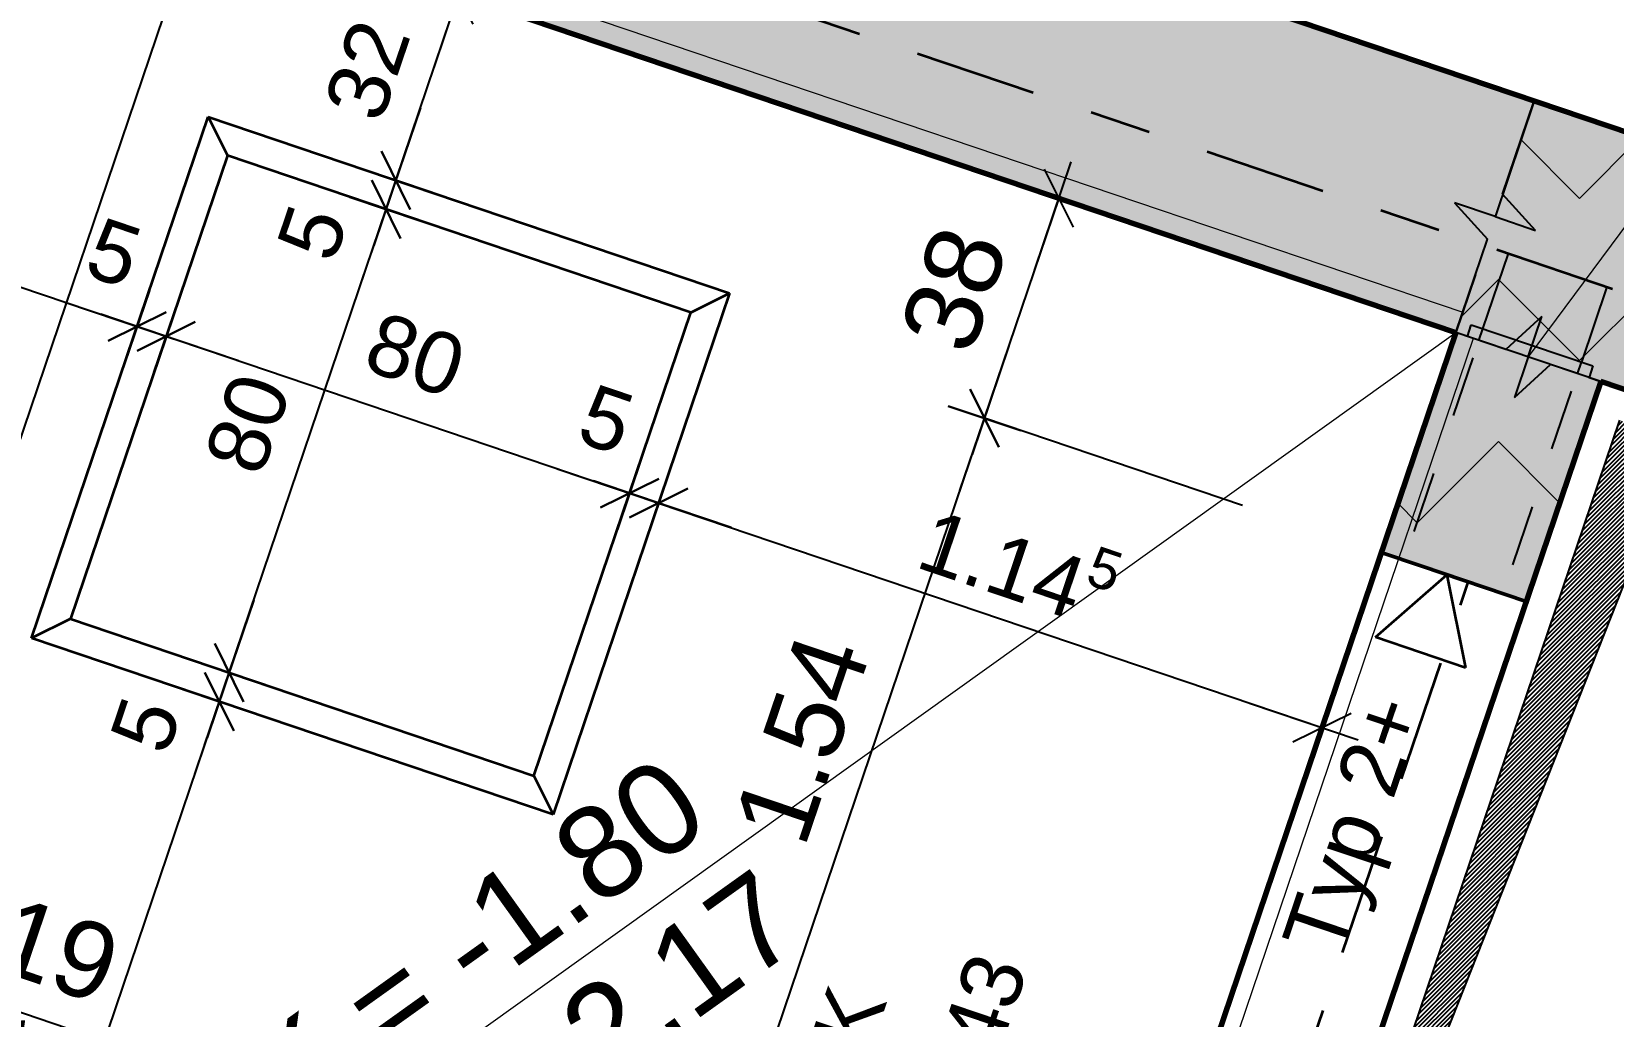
# Model space of a CAD drawing. Header units: metres. Extents: x 229537.2 to 229577.8, y 178146.1 to 178182.9.
# Drawn here: x 229554.825 to 229557.411, y 178172.601 to 178174.211 of the extents above; entities that cross this region are included whole.
import ezdxf

# ---------------------------------------------------------------- set-up
doc = ezdxf.new("R2010")
doc.units = ezdxf.units.M
doc.header["$PDMODE"] = 65
for name, pattern in [('AUSGEZOGEN', [0]), ('GETRENNT2_S6', [0.3, 0.2, -0.1]), ('PHANTOM2_S8', [0.3, 0.2, -0.05, 0, -0.05]), ('STRICHLINIE_S4', [0.1, 0.05, -0.05])]:
    doc.linetypes.add(name, pattern=pattern)
for name, color, linetype, lineweight in [('TB_639', 7, 'AUSGEZOGEN', 25), ('TB_640', 7, 'AUSGEZOGEN', 25), ('TB_641', 7, 'AUSGEZOGEN', 25), ('TB_642', 7, 'AUSGEZOGEN', 25), ('TB_643', 7, 'AUSGEZOGEN', 25), ('TB_646', 7, 'AUSGEZOGEN', 25), ('TB_649', 7, 'AUSGEZOGEN', 25)]:
    doc.layers.add(name, color=color, linetype=linetype, lineweight=lineweight)
doc.styles.add('ARIAL', font='arial.ttf')
doc.dimstyles.new('DIMSTYLE_13', dxfattribs={"dimtxt": 0.1, "dimasz": 0.125, "dimexe": 0, "dimexo": 0, "dimgap": 0.05, "dimtad": 2, "dimdec": 3, "dimrnd": 0.005, "dimzin": 4, "dimdsep": 46, "dimtxsty": 'ARIAL', "dimblk1": 'ALL_ML_STRICH', "dimblk2": 'ALL_ML_STRICH', "dimsah": 1, "dimcen": 0, "dimclrd": 7, "dimclre": 7, "dimclrt": 7, "dimadec": 0, "dimazin": 0, "dimtfac": 1, "dimtdec": 0, "dimtix": 1, "dimtmove": 2, "dimatfit": 3, "dimfxl": 0, "dimtzin": 0, "dimlwd": 0, "dimlwe": 25, "dimarcsym": 0})
doc.dimstyles.new('DIMSTYLE_15', dxfattribs={"dimtxt": 0.1, "dimasz": 0.125, "dimexe": 0, "dimexo": 0, "dimgap": 0.05, "dimtad": 2, "dimdec": 1, "dimlfac": 100, "dimrnd": 0.5, "dimzin": 4, "dimdsep": 46, "dimtxsty": 'ARIAL', "dimblk1": 'ALL_ML_STRICH', "dimblk2": 'ALL_ML_STRICH', "dimsah": 1, "dimcen": 0, "dimclrd": 7, "dimclre": 7, "dimclrt": 7, "dimadec": 0, "dimazin": 0, "dimtfac": 1, "dimtdec": 0, "dimtix": 1, "dimtmove": 2, "dimatfit": 3, "dimfxl": 0, "dimtvp": 1.2, "dimtzin": 0, "dimlwd": 0, "dimlwe": 25, "dimarcsym": 0})
doc.dimstyles.new('DIMSTYLE_16', dxfattribs={"dimtxt": 0.1, "dimasz": 0.125, "dimexe": 0, "dimexo": 0, "dimgap": 0.05, "dimtad": 2, "dimrnd": 0.005, "dimzin": 4, "dimdsep": 46, "dimtxsty": 'ARIAL', "dimblk1": 'ALL_ML_STRICH', "dimblk2": 'ALL_ML_STRICH', "dimsah": 1, "dimcen": 0, "dimclrd": 7, "dimclre": 7, "dimclrt": 7, "dimadec": 0, "dimazin": 0, "dimtfac": 1, "dimtdec": 0, "dimtix": 1, "dimtmove": 2, "dimatfit": 3, "dimfxl": 0, "dimtzin": 0, "dimlwd": 0, "dimlwe": 25, "dimarcsym": 0})
doc.dimstyles.new('DIMSTYLE_17', dxfattribs={"dimtxt": 0.1, "dimasz": 0.125, "dimexe": 0, "dimexo": 0, "dimgap": 0.05, "dimtad": 2, "dimdec": 1, "dimlfac": 100, "dimrnd": 0.5, "dimzin": 4, "dimdsep": 46, "dimtxsty": 'ARIAL', "dimblk1": 'ALL_ML_STRICH', "dimblk2": 'ALL_ML_STRICH', "dimsah": 1, "dimcen": 0, "dimclrd": 7, "dimclre": 7, "dimclrt": 7, "dimadec": 0, "dimazin": 0, "dimtfac": 1, "dimtdec": 0, "dimtix": 1, "dimtmove": 2, "dimatfit": 3, "dimfxl": 0, "dimtzin": 0, "dimlwd": 0, "dimlwe": 25, "dimarcsym": 0})
doc.dimstyles.new('DIMSTYLE_3', dxfattribs={"dimtxt": 0.125, "dimasz": 0.125, "dimexe": 0, "dimexo": 0, "dimgap": 0.0625, "dimtad": 2, "dimdec": 3, "dimrnd": 0.005, "dimzin": 4, "dimdsep": 46, "dimtxsty": 'ARIAL', "dimblk1": 'ALL_ML_STRICH', "dimblk2": 'ALL_ML_STRICH', "dimsah": 1, "dimcen": 0, "dimclrd": 7, "dimclre": 7, "dimclrt": 7, "dimadec": 0, "dimazin": 0, "dimtfac": 1, "dimtdec": 0, "dimtix": 1, "dimtmove": 2, "dimatfit": 3, "dimfxl": 0, "dimtzin": 0, "dimlwd": 0, "dimlwe": 25, "dimarcsym": 0})
doc.dimstyles.new('DIMSTYLE_5', dxfattribs={"dimtxt": 0.125, "dimasz": 0.125, "dimexe": 0, "dimexo": 0, "dimgap": 0.0625, "dimtad": 2, "dimdec": 1, "dimlfac": 100, "dimrnd": 0.5, "dimzin": 4, "dimdsep": 46, "dimtxsty": 'ARIAL', "dimblk1": 'ALL_ML_STRICH', "dimblk2": 'ALL_ML_STRICH', "dimsah": 1, "dimcen": 0, "dimclrd": 7, "dimclre": 7, "dimclrt": 7, "dimadec": 0, "dimazin": 0, "dimtfac": 1, "dimtdec": 0, "dimtix": 1, "dimtmove": 2, "dimatfit": 3, "dimfxl": 0, "dimtvp": 1.2, "dimtzin": 0, "dimlwd": 0, "dimlwe": 25, "dimarcsym": 0})
doc.dimstyles.new('DIMSTYLE_7', dxfattribs={"dimtxt": 0.125, "dimasz": 0.125, "dimexe": 0, "dimexo": 0, "dimgap": 0.0625, "dimtad": 2, "dimrnd": 0.005, "dimzin": 4, "dimdsep": 46, "dimtxsty": 'ARIAL', "dimblk1": 'ALL_ML_STRICH', "dimblk2": 'ALL_ML_STRICH', "dimsah": 1, "dimcen": 0, "dimclrd": 7, "dimclre": 7, "dimclrt": 7, "dimadec": 0, "dimazin": 0, "dimtfac": 1, "dimtdec": 0, "dimtix": 1, "dimtmove": 2, "dimatfit": 3, "dimfxl": 0, "dimtzin": 0, "dimlwd": 0, "dimlwe": 25, "dimarcsym": 0})

# ---------------------------------------------------------------- blocks, each defined once
blk = doc.blocks.new('ALL_ML_STRICH')
at = {"color": 0, "linetype": 'ByBlock', "lineweight": -2}
for p, q in [((0, -0.5), (0, 0.5)), ((-0.3, -0.3), (0.3, 0.3)), ((-1, 0), (0.5, 0))]:
    blk.add_line(p, q, dxfattribs=at)
blk = doc.blocks.new('*D140')
at = {"layer": 'DEFPOINTS', "color": 7, "linetype": 'AUSGEZOGEN', "lineweight": 25, "transparency": 16777216}
for p in [(2661624.2781, 1209491.2383), (2661624.2029, 1209491.0162), (2661627.3326, 1209490.3126)]:
    blk.add_point(p, dxfattribs=at)
at = {"layer": 'TB_649', "color": 7, "linetype": 'AUSGEZOGEN', "lineweight": -2, "transparency": 16777216}
for p, q in [((2661624.2781, 1209491.2383), (2661624.2781, 1209491.2383)), ((2661624.2781, 1209491.2383), (2661627.2997, 1209490.2153)), ((2661627.2997, 1209490.2153), (2661627.2997, 1209490.2153))]:
    blk.add_line(p, q, dxfattribs=at)
at = {"layer": 'TB_649', "color": 7, "linetype": 'AUSGEZOGEN', "lineweight": 25, "transparency": 16777216, "xscale": 0.125, "yscale": 0.125, "zscale": 0.125}
for p, rotation in [((2661624.2781, 1209491.2383), 161.2952432437346), ((2661627.2997, 1209490.2153), 341.2952432437346)]:
    blk.add_blockref('ALL_ML_STRICH', p, dxfattribs=dict(at, rotation=rotation))
at = {"layer": 'TB_649', "color": 7, "linetype": 'AUSGEZOGEN', "lineweight": 25, "transparency": 16777216, "insert": (2661625.523, 1209490.938), "char_height": 0.125, "width": 0.5, "attachment_point": 5, "rotation": 341.2952, "style": 'ARIAL'}
blk.add_mtext('\\A1;{\\A1;{3.19\\H0.082500;\\S^ ;}}', dxfattribs=at)
blk = doc.blocks.new('*D141')
at = {"layer": 'DEFPOINTS', "color": 7, "linetype": 'AUSGEZOGEN', "lineweight": 25, "transparency": 16777216}
for p in [(2661625.8307, 1209492.6189), (2661624.5447, 1209488.9368), (2661624.5755, 1209488.9263)]:
    blk.add_point(p, dxfattribs=at)
at = {"layer": 'TB_649', "color": 7, "linetype": 'AUSGEZOGEN', "lineweight": -2, "transparency": 16777216}
for p, q in [((2661624.5755, 1209488.9263), (2661625.8262, 1209492.6204)), ((2661625.8262, 1209492.6204), (2661625.8262, 1209492.6204)), ((2661624.5755, 1209488.9263), (2661624.5755, 1209488.9263))]:
    blk.add_line(p, q, dxfattribs=at)
at = {"layer": 'TB_649', "color": 7, "linetype": 'AUSGEZOGEN', "lineweight": 25, "transparency": 16777216, "xscale": 0.125, "yscale": 0.125, "zscale": 0.125}
for p, rotation in [((2661625.8262, 1209492.6204), 71.29524323172566), ((2661624.5755, 1209488.9263), 251.2952432317257)]:
    blk.add_blockref('ALL_ML_STRICH', p, dxfattribs=dict(at, rotation=rotation))
at = {"layer": 'TB_649', "color": 7, "linetype": 'AUSGEZOGEN', "lineweight": 25, "transparency": 16777216, "insert": (2661625.0657, 1209490.7319), "char_height": 0.125, "width": 0.5, "attachment_point": 5, "rotation": 71.2952, "style": 'ARIAL'}
blk.add_mtext('\\A1;{\\A1;{3.90\\H0.082500;\\S^ ;}}', dxfattribs=at)
blk = doc.blocks.new('*D144')
at = {"layer": 'DEFPOINTS', "color": 7, "linetype": 'AUSGEZOGEN', "lineweight": 25, "transparency": 16777216}
for p in [(2661627.7568, 1209491.5655), (2661626.6143, 1209490.3265), (2661627.2629, 1209490.1069)]:
    blk.add_point(p, dxfattribs=at)
at = {"layer": 'TB_649', "color": 7, "linetype": 'AUSGEZOGEN', "lineweight": -2, "transparency": 16777216}
for p, q in [((2661626.6143, 1209490.3265), (2661627.1081, 1209491.7852)), ((2661627.53, 1209491.6423), (2661627.1081, 1209491.7852)), ((2661627.0361, 1209490.1837), (2661626.6143, 1209490.3265))]:
    blk.add_line(p, q, dxfattribs=at)
at = {"layer": 'TB_649', "color": 7, "linetype": 'AUSGEZOGEN', "lineweight": 25, "transparency": 16777216, "xscale": 0.125, "yscale": 0.125, "zscale": 0.125}
for p, rotation in [((2661627.1081, 1209491.7852), 71.29524324471816), ((2661626.6143, 1209490.3265), 251.2952432447182)]:
    blk.add_blockref('ALL_ML_STRICH', p, dxfattribs=dict(at, rotation=rotation))
at = {"layer": 'TB_649', "color": 7, "linetype": 'AUSGEZOGEN', "lineweight": 25, "transparency": 16777216, "insert": (2661626.8095, 1209491.2605), "char_height": 0.125, "width": 0.5, "attachment_point": 5, "rotation": 71.2952, "style": 'ARIAL'}
blk.add_mtext('\\A1;{\\A1;{1.54\\H0.082500;\\S^ ;}}', dxfattribs=at)
at = {"layer": 'TB_649', "color": 7, "linetype": 'AUSGEZOGEN', "lineweight": 25, "transparency": 16777216, "insert": (2661626.7926, 1209490.6807), "char_height": 0.1, "width": 0.005, "attachment_point": 1, "rotation": 71.2952, "line_spacing_factor": 0.60241, "style": 'ARIAL'}
blk.add_mtext('UK St. -2.43', dxfattribs=at)
blk = doc.blocks.new('*D145')
at = {"layer": 'DEFPOINTS', "color": 7, "linetype": 'AUSGEZOGEN', "lineweight": 25, "transparency": 16777216}
for p in [(2661627.6468, 1209492.004), (2661627.1081, 1209491.7852), (2661627.7568, 1209491.5655)]:
    blk.add_point(p, dxfattribs=at)
at = {"layer": 'TB_649', "color": 7, "linetype": 'AUSGEZOGEN', "lineweight": -2, "transparency": 16777216}
for p, q in [((2661627.1081, 1209491.7852), (2661627.23, 1209492.1451)), ((2661627.23, 1209492.1451), (2661627.23, 1209492.1451)), ((2661627.53, 1209491.6423), (2661627.1081, 1209491.7852))]:
    blk.add_line(p, q, dxfattribs=at)
at = {"layer": 'TB_649', "color": 7, "linetype": 'AUSGEZOGEN', "lineweight": 25, "transparency": 16777216, "xscale": 0.125, "yscale": 0.125, "zscale": 0.125}
for p, rotation in [((2661627.23, 1209492.1451), 71.29524324471816), ((2661627.1081, 1209491.7852), 251.2952432447182)]:
    blk.add_blockref('ALL_ML_STRICH', p, dxfattribs=dict(at, rotation=rotation))
at = {"layer": 'TB_649', "color": 7, "linetype": 'AUSGEZOGEN', "lineweight": 25, "transparency": 16777216, "insert": (2661627.0586, 1209491.9964), "char_height": 0.125, "width": 0.5, "attachment_point": 5, "rotation": 71.2952, "style": 'ARIAL'}
blk.add_mtext('\\A1;{\\A1;{38\\H0.082500;\\S^ ;}}', dxfattribs=at)
blk = doc.blocks.new('*D157')
at = {"layer": 'DEFPOINTS', "color": 7, "linetype": 'AUSGEZOGEN', "lineweight": 25, "transparency": 16777216}
for p in [(2661622.1312, 1209498.6487), (2661620.5076, 1209493.8534), (2661627.8024, 1209491.7001)]:
    blk.add_point(p, dxfattribs=at)
at = {"layer": 'TB_649', "color": 7, "linetype": 'AUSGEZOGEN', "lineweight": -2, "transparency": 16777216}
for p, q in [((2661621.129, 1209495.6888), (2661622.1312, 1209498.6487)), ((2661622.1312, 1209498.6487), (2661629.3298, 1209496.2115)), ((2661628.3276, 1209493.2515), (2661629.3298, 1209496.2115))]:
    blk.add_line(p, q, dxfattribs=at)
at = {"layer": 'TB_649', "color": 7, "linetype": 'AUSGEZOGEN', "lineweight": 25, "transparency": 16777216, "xscale": 0.125, "yscale": 0.125, "zscale": 0.125}
for p, rotation in [((2661622.1312, 1209498.6487), 161.2952432270984), ((2661629.3298, 1209496.2115), 341.2952432270984)]:
    blk.add_blockref('ALL_ML_STRICH', p, dxfattribs=dict(at, rotation=rotation))
at = {"layer": 'TB_649', "color": 7, "linetype": 'AUSGEZOGEN', "lineweight": 25, "transparency": 16777216, "insert": (2661625.776, 1209497.5357), "char_height": 0.125, "width": 0.5, "attachment_point": 5, "rotation": 341.2952, "style": 'ARIAL'}
blk.add_mtext('\\A1;{\\A1;{7.60\\H0.082500;\\S^ ;}}', dxfattribs=at)
blk = doc.blocks.new('*D158')
at = {"layer": 'DEFPOINTS', "color": 7, "linetype": 'AUSGEZOGEN', "lineweight": 25, "transparency": 16777216}
for p in [(2661629.3298, 1209496.2115), (2661627.8024, 1209491.7001), (2661628.0454, 1209491.6385)]:
    blk.add_point(p, dxfattribs=at)
at = {"layer": 'TB_649', "color": 7, "linetype": 'AUSGEZOGEN', "lineweight": -2, "transparency": 16777216}
for p, q in [((2661628.3276, 1209493.2515), (2661629.3298, 1209496.2115)), ((2661629.3298, 1209496.2115), (2661629.5666, 1209496.1313)), ((2661628.5644, 1209493.1714), (2661629.5666, 1209496.1313))]:
    blk.add_line(p, q, dxfattribs=at)
at = {"layer": 'TB_649', "color": 7, "linetype": 'AUSGEZOGEN', "lineweight": 25, "transparency": 16777216, "xscale": 0.125, "yscale": 0.125, "zscale": 0.125}
for p, rotation in [((2661629.3298, 1209496.2115), 161.2952432270984), ((2661629.5666, 1209496.1313), 341.2952432270984)]:
    blk.add_blockref('ALL_ML_STRICH', p, dxfattribs=dict(at, rotation=rotation))
at = {"layer": 'TB_649', "color": 7, "linetype": 'AUSGEZOGEN', "lineweight": 25, "transparency": 16777216, "insert": (2661629.2366, 1209496.3641), "char_height": 0.125, "width": 0.5, "attachment_point": 5, "rotation": 341.2952, "style": 'ARIAL'}
blk.add_mtext('\\A1;{\\A1;{25\\H0.082500;\\S^ ;}}', dxfattribs=at)
blk = doc.blocks.new('*D159')
at = {"layer": 'DEFPOINTS', "color": 7, "linetype": 'AUSGEZOGEN', "lineweight": 25, "transparency": 16777216}
for p in [(2661629.5666, 1209496.1313), (2661628.0454, 1209491.6385), (2661630.8435, 1209490.7038)]:
    blk.add_point(p, dxfattribs=at)
at = {"layer": 'TB_649', "color": 7, "linetype": 'AUSGEZOGEN', "lineweight": -2, "transparency": 16777216}
for p, q in [((2661628.5644, 1209493.1714), (2661629.5666, 1209496.1313)), ((2661629.5666, 1209496.1313), (2661632.3608, 1209495.1853)), ((2661631.3586, 1209492.2253), (2661632.3608, 1209495.1853))]:
    blk.add_line(p, q, dxfattribs=at)
at = {"layer": 'TB_649', "color": 7, "linetype": 'AUSGEZOGEN', "lineweight": 25, "transparency": 16777216, "xscale": 0.125, "yscale": 0.125, "zscale": 0.125}
for p, rotation in [((2661629.5666, 1209496.1313), 161.2952432270984), ((2661632.3608, 1209495.1853), 341.2952432270984)]:
    blk.add_blockref('ALL_ML_STRICH', p, dxfattribs=dict(at, rotation=rotation))
at = {"layer": 'TB_649', "color": 7, "linetype": 'AUSGEZOGEN', "lineweight": 25, "transparency": 16777216, "insert": (2661631.0086, 1209495.7641), "char_height": 0.125, "width": 0.5, "attachment_point": 5, "rotation": 341.2952, "style": 'ARIAL'}
blk.add_mtext('\\A1;{\\A1;{2.95\\H0.082500;\\S^ ;}}', dxfattribs=at)
blk = doc.blocks.new('*D167')
at = {"layer": 'DEFPOINTS', "color": 7, "linetype": 'AUSGEZOGEN', "lineweight": 25, "transparency": 16777216}
for p in [(2661626.1525, 1209496.3898), (2661625.793, 1209495.3279), (2661627.5458, 1209490.9423)]:
    blk.add_point(p, dxfattribs=at)
at = {"layer": 'TB_649', "color": 7, "linetype": 'AUSGEZOGEN', "lineweight": -2, "transparency": 16777216}
for p, q in [((2661626.1525, 1209496.3898), (2661626.1525, 1209496.3898)), ((2661626.1525, 1209496.3898), (2661629.0572, 1209495.4064)), ((2661629.0572, 1209495.4064), (2661629.0572, 1209495.4064))]:
    blk.add_line(p, q, dxfattribs=at)
at = {"layer": 'TB_649', "color": 7, "linetype": 'AUSGEZOGEN', "lineweight": 25, "transparency": 16777216, "xscale": 0.125, "yscale": 0.125, "zscale": 0.125}
for p, rotation in [((2661626.1525, 1209496.3898), 161.295243223121), ((2661629.0572, 1209495.4064), 341.2952432231211)]:
    blk.add_blockref('ALL_ML_STRICH', p, dxfattribs=dict(at, rotation=rotation))
at = {"layer": 'TB_649', "color": 7, "linetype": 'AUSGEZOGEN', "lineweight": 25, "transparency": 16777216, "insert": (2661627.6623, 1209495.9998), "char_height": 0.125, "width": 0.625, "attachment_point": 5, "rotation": 341.2952, "style": 'ARIAL'}
blk.add_mtext('\\A1;{\\A1;{3.06\\H0.082500;\\S5^ ;}}', dxfattribs=at)
blk = doc.blocks.new('*D170')
at = {"layer": 'DEFPOINTS', "color": 7, "linetype": 'AUSGEZOGEN', "lineweight": 25, "transparency": 16777216}
for p in [(2661625.7297, 1209496.9289), (2661624.2296, 1209492.4981), (2661627.6677, 1209491.3024)]:
    blk.add_point(p, dxfattribs=at)
at = {"layer": 'TB_649', "color": 7, "linetype": 'AUSGEZOGEN', "lineweight": -2, "transparency": 16777216}
for p, q in [((2661624.8799, 1209494.4188), (2661625.7297, 1209496.9289)), ((2661625.7297, 1209496.9289), (2661629.1775, 1209495.7616)), ((2661628.3276, 1209493.2515), (2661629.1775, 1209495.7616))]:
    blk.add_line(p, q, dxfattribs=at)
at = {"layer": 'TB_649', "color": 7, "linetype": 'AUSGEZOGEN', "lineweight": 25, "transparency": 16777216, "xscale": 0.125, "yscale": 0.125, "zscale": 0.125}
for p, rotation in [((2661625.7297, 1209496.9289), 161.2952432307331), ((2661629.1775, 1209495.7616), 341.2952432307331)]:
    blk.add_blockref('ALL_ML_STRICH', p, dxfattribs=dict(at, rotation=rotation))
at = {"layer": 'TB_649', "color": 7, "linetype": 'AUSGEZOGEN', "lineweight": 25, "transparency": 16777216, "insert": (2661627.4992, 1209496.4509), "char_height": 0.125, "width": 0.5, "attachment_point": 5, "rotation": 341.2952, "style": 'ARIAL'}
blk.add_mtext('\\A1;{\\A1;{3.64\\H0.082500;\\S^ ;}}', dxfattribs=at)
blk = doc.blocks.new('*D247')
at = {"layer": 'DEFPOINTS', "color": 7, "linetype": 'AUSGEZOGEN', "lineweight": 25, "transparency": 16777216}
for p in [(2661625.7074, 1209491.3726), (2661625.3008, 1209489.9688), (2661625.3891, 1209489.9389)]:
    blk.add_point(p, dxfattribs=at)
at = {"layer": 'TB_649', "color": 7, "linetype": 'AUSGEZOGEN', "lineweight": -2, "transparency": 16777216}
for p, q in [((2661625.3891, 1209489.9389), (2661625.8573, 1209491.3218)), ((2661625.8573, 1209491.3218), (2661625.8573, 1209491.3218)), ((2661625.3891, 1209489.9389), (2661625.3891, 1209489.9389))]:
    blk.add_line(p, q, dxfattribs=at)
at = {"layer": 'TB_649', "color": 7, "linetype": 'AUSGEZOGEN', "lineweight": 25, "transparency": 16777216, "xscale": 0.125, "yscale": 0.125, "zscale": 0.125}
for p, rotation in [((2661625.8573, 1209491.3218), 71.29524330318685), ((2661625.3891, 1209489.9389), 251.2952433031868)]:
    blk.add_blockref('ALL_ML_STRICH', p, dxfattribs=dict(at, rotation=rotation))
at = {"layer": 'TB_649', "color": 7, "linetype": 'AUSGEZOGEN', "lineweight": 25, "transparency": 16777216, "insert": (2661625.5292, 1209490.6699), "char_height": 0.1, "width": 0.4, "attachment_point": 5, "rotation": 71.2952, "style": 'ARIAL'}
blk.add_mtext('\\A1;{\\A1;{1.46\\H0.066000;\\S^ ;}}', dxfattribs=at)
blk = doc.blocks.new('*D248')
at = {"layer": 'DEFPOINTS', "color": 7, "linetype": 'AUSGEZOGEN', "lineweight": 25, "transparency": 16777216}
for p in [(2661625.7169, 1209491.4222), (2661625.7074, 1209491.3726), (2661625.8573, 1209491.3218)]:
    blk.add_point(p, dxfattribs=at)
at = {"layer": 'TB_649', "color": 7, "linetype": 'AUSGEZOGEN', "lineweight": -2, "transparency": 16777216}
for p, q in [((2661625.8573, 1209491.3218), (2661625.8733, 1209491.3692)), ((2661625.8733, 1209491.3692), (2661625.8733, 1209491.3692)), ((2661625.8573, 1209491.3218), (2661625.8573, 1209491.3218))]:
    blk.add_line(p, q, dxfattribs=at)
at = {"layer": 'TB_649', "color": 7, "linetype": 'AUSGEZOGEN', "lineweight": 25, "transparency": 16777216, "xscale": 0.125, "yscale": 0.125, "zscale": 0.125}
for p, rotation in [((2661625.8573, 1209491.3218), 251.2952433031868), ((2661625.8733, 1209491.3692), 71.29524330318685)]:
    blk.add_blockref('ALL_ML_STRICH', p, dxfattribs=dict(at, rotation=rotation))
at = {"layer": 'TB_649', "color": 7, "linetype": 'AUSGEZOGEN', "lineweight": 25, "transparency": 16777216, "insert": (2661625.737, 1209491.2838), "char_height": 0.1, "width": 0.3, "attachment_point": 5, "rotation": 71.2952, "style": 'ARIAL'}
blk.add_mtext('\\A1;{\\A1;{5\\H0.066000;\\S^ ;}}', dxfattribs=at)
blk = doc.blocks.new('*D249')
at = {"layer": 'DEFPOINTS', "color": 7, "linetype": 'AUSGEZOGEN', "lineweight": 25, "transparency": 16777216}
for p in [(2661625.9599, 1209492.1845), (2661625.7169, 1209491.4222), (2661625.8733, 1209491.3692)]:
    blk.add_point(p, dxfattribs=at)
at = {"layer": 'TB_649', "color": 7, "linetype": 'AUSGEZOGEN', "lineweight": -2, "transparency": 16777216}
for p, q in [((2661625.8733, 1209491.3692), (2661626.1299, 1209492.1269)), ((2661626.1299, 1209492.1269), (2661626.1299, 1209492.1269)), ((2661625.8733, 1209491.3692), (2661625.8733, 1209491.3692))]:
    blk.add_line(p, q, dxfattribs=at)
at = {"layer": 'TB_649', "color": 7, "linetype": 'AUSGEZOGEN', "lineweight": 25, "transparency": 16777216, "xscale": 0.125, "yscale": 0.125, "zscale": 0.125}
for p, rotation in [((2661626.1299, 1209492.1269), 71.29524330318685), ((2661625.8733, 1209491.3692), 251.2952433031868)]:
    blk.add_blockref('ALL_ML_STRICH', p, dxfattribs=dict(at, rotation=rotation))
at = {"layer": 'TB_649', "color": 7, "linetype": 'AUSGEZOGEN', "lineweight": 25, "transparency": 16777216, "insert": (2661625.9039, 1209491.7766), "char_height": 0.1, "width": 0.4, "attachment_point": 5, "rotation": 71.2952, "style": 'ARIAL'}
blk.add_mtext('\\A1;{\\A1;{80\\H0.066000;\\S^ ;}}', dxfattribs=at)
blk = doc.blocks.new('*D250')
at = {"layer": 'DEFPOINTS', "color": 7, "linetype": 'AUSGEZOGEN', "lineweight": 25, "transparency": 16777216}
for p in [(2661625.955, 1209492.2389), (2661625.9599, 1209492.1845), (2661626.1299, 1209492.1269)]:
    blk.add_point(p, dxfattribs=at)
at = {"layer": 'TB_649', "color": 7, "linetype": 'AUSGEZOGEN', "lineweight": -2, "transparency": 16777216}
for p, q in [((2661626.1299, 1209492.1269), (2661626.1459, 1209492.1743)), ((2661626.1459, 1209492.1743), (2661626.1459, 1209492.1743)), ((2661626.1299, 1209492.1269), (2661626.1299, 1209492.1269))]:
    blk.add_line(p, q, dxfattribs=at)
at = {"layer": 'TB_649', "color": 7, "linetype": 'AUSGEZOGEN', "lineweight": 25, "transparency": 16777216, "xscale": 0.125, "yscale": 0.125, "zscale": 0.125}
for p, rotation in [((2661626.1299, 1209492.1269), 251.2952433031868), ((2661626.1459, 1209492.1743), 71.29524330318685)]:
    blk.add_blockref('ALL_ML_STRICH', p, dxfattribs=dict(at, rotation=rotation))
at = {"layer": 'TB_649', "color": 7, "linetype": 'AUSGEZOGEN', "lineweight": 25, "transparency": 16777216, "insert": (2661626.0096, 1209492.0889), "char_height": 0.1, "width": 0.3, "attachment_point": 5, "rotation": 71.2952, "style": 'ARIAL'}
blk.add_mtext('\\A1;{\\A1;{5\\H0.066000;\\S^ ;}}', dxfattribs=at)
blk = doc.blocks.new('*D251')
at = {"layer": 'DEFPOINTS', "color": 7, "linetype": 'AUSGEZOGEN', "lineweight": 25, "transparency": 16777216}
for p in [(2661626.0626, 1209492.5403), (2661625.955, 1209492.2389), (2661626.1459, 1209492.1743)]:
    blk.add_point(p, dxfattribs=at)
at = {"layer": 'TB_649', "color": 7, "linetype": 'AUSGEZOGEN', "lineweight": -2, "transparency": 16777216}
for p, q in [((2661626.1459, 1209492.1743), (2661626.2485, 1209492.4774)), ((2661626.2485, 1209492.4774), (2661626.2485, 1209492.4774)), ((2661626.1459, 1209492.1743), (2661626.1459, 1209492.1743))]:
    blk.add_line(p, q, dxfattribs=at)
at = {"layer": 'TB_649', "color": 7, "linetype": 'AUSGEZOGEN', "lineweight": 25, "transparency": 16777216, "xscale": 0.125, "yscale": 0.125, "zscale": 0.125}
for p, rotation in [((2661626.2485, 1209492.4774), 71.29524330318685), ((2661626.1459, 1209492.1743), 251.2952433031868)]:
    blk.add_blockref('ALL_ML_STRICH', p, dxfattribs=dict(at, rotation=rotation))
at = {"layer": 'TB_649', "color": 7, "linetype": 'AUSGEZOGEN', "lineweight": 25, "transparency": 16777216, "insert": (2661626.0995, 1209492.3547), "char_height": 0.1, "width": 0.4, "attachment_point": 5, "rotation": 71.2952, "style": 'ARIAL'}
blk.add_mtext('\\A1;{\\A1;{32\\H0.066000;\\S^ ;}}', dxfattribs=at)
blk = doc.blocks.new('*D257')
at = {"layer": 'DEFPOINTS', "color": 7, "linetype": 'AUSGEZOGEN', "lineweight": 25, "transparency": 16777216}
for p in [(2661624.2543, 1209492.571), (2661624.2122, 1209492.4467), (2661625.6515, 1209491.7243)]:
    blk.add_point(p, dxfattribs=at)
at = {"layer": 'TB_649', "color": 7, "linetype": 'AUSGEZOGEN', "lineweight": -2, "transparency": 16777216}
for p, q in [((2661624.2122, 1209492.4467), (2661624.2122, 1209492.4467)), ((2661624.2122, 1209492.4467), (2661625.7229, 1209491.9352)), ((2661625.7229, 1209491.9352), (2661625.7229, 1209491.9352))]:
    blk.add_line(p, q, dxfattribs=at)
at = {"layer": 'TB_649', "color": 7, "linetype": 'AUSGEZOGEN', "lineweight": 25, "transparency": 16777216, "xscale": 0.125, "yscale": 0.125, "zscale": 0.125}
for p, rotation in [((2661624.2122, 1209492.4467), 161.2952432364246), ((2661625.7229, 1209491.9352), 341.2952432364246)]:
    blk.add_blockref('ALL_ML_STRICH', p, dxfattribs=dict(at, rotation=rotation))
at = {"layer": 'TB_649', "color": 7, "linetype": 'AUSGEZOGEN', "lineweight": 25, "transparency": 16777216, "insert": (2661625.0167, 1209492.2817), "char_height": 0.1, "width": 0.5, "attachment_point": 5, "rotation": 341.2952, "style": 'ARIAL'}
blk.add_mtext('\\A1;{\\A1;{1.59\\H0.066000;\\S5^ ;}}', dxfattribs=at)
blk = doc.blocks.new('*D258')
at = {"layer": 'DEFPOINTS', "color": 7, "linetype": 'AUSGEZOGEN', "lineweight": 25, "transparency": 16777216}
for p in [(2661625.7229, 1209491.9352), (2661625.6515, 1209491.7243), (2661625.6955, 1209491.6984)]:
    blk.add_point(p, dxfattribs=at)
at = {"layer": 'TB_649', "color": 7, "linetype": 'AUSGEZOGEN', "lineweight": -2, "transparency": 16777216}
for p, q in [((2661625.7229, 1209491.9352), (2661625.7229, 1209491.9352)), ((2661625.7229, 1209491.9352), (2661625.7703, 1209491.9192)), ((2661625.7703, 1209491.9192), (2661625.7703, 1209491.9192))]:
    blk.add_line(p, q, dxfattribs=at)
at = {"layer": 'TB_649', "color": 7, "linetype": 'AUSGEZOGEN', "lineweight": 25, "transparency": 16777216, "xscale": 0.125, "yscale": 0.125, "zscale": 0.125}
for p, rotation in [((2661625.7703, 1209491.9192), 341.2952432364246), ((2661625.7229, 1209491.9352), 161.2952432364246)]:
    blk.add_blockref('ALL_ML_STRICH', p, dxfattribs=dict(at, rotation=rotation))
at = {"layer": 'TB_649', "color": 7, "linetype": 'AUSGEZOGEN', "lineweight": 25, "transparency": 16777216, "insert": (2661625.6849, 1209492.0555), "char_height": 0.1, "width": 0.3, "attachment_point": 5, "rotation": 341.2952, "style": 'ARIAL'}
blk.add_mtext('\\A1;{\\A1;{5\\H0.066000;\\S^ ;}}', dxfattribs=at)
blk = doc.blocks.new('*D259')
at = {"layer": 'DEFPOINTS', "color": 7, "linetype": 'AUSGEZOGEN', "lineweight": 25, "transparency": 16777216}
for p in [(2661625.7703, 1209491.9192), (2661625.6955, 1209491.6984), (2661626.45, 1209491.432)]:
    blk.add_point(p, dxfattribs=at)
at = {"layer": 'TB_649', "color": 7, "linetype": 'AUSGEZOGEN', "lineweight": -2, "transparency": 16777216}
for p, q in [((2661625.7703, 1209491.9192), (2661625.7703, 1209491.9192)), ((2661625.7703, 1209491.9192), (2661626.528, 1209491.6626)), ((2661626.528, 1209491.6626), (2661626.528, 1209491.6626))]:
    blk.add_line(p, q, dxfattribs=at)
at = {"layer": 'TB_649', "color": 7, "linetype": 'AUSGEZOGEN', "lineweight": 25, "transparency": 16777216, "xscale": 0.125, "yscale": 0.125, "zscale": 0.125}
for p, rotation in [((2661625.7703, 1209491.9192), 161.2952432364246), ((2661626.528, 1209491.6626), 341.2952432364246)]:
    blk.add_blockref('ALL_ML_STRICH', p, dxfattribs=dict(at, rotation=rotation))
at = {"layer": 'TB_649', "color": 7, "linetype": 'AUSGEZOGEN', "lineweight": 25, "transparency": 16777216, "insert": (2661626.1777, 1209491.8886), "char_height": 0.1, "width": 0.4, "attachment_point": 5, "rotation": 341.2952, "style": 'ARIAL'}
blk.add_mtext('\\A1;{\\A1;{80\\H0.066000;\\S^ ;}}', dxfattribs=at)
blk = doc.blocks.new('*D260')
at = {"layer": 'DEFPOINTS', "color": 7, "linetype": 'AUSGEZOGEN', "lineweight": 25, "transparency": 16777216}
for p in [(2661626.528, 1209491.6626), (2661626.45, 1209491.432), (2661626.4984, 1209491.4193)]:
    blk.add_point(p, dxfattribs=at)
at = {"layer": 'TB_649', "color": 7, "linetype": 'AUSGEZOGEN', "lineweight": -2, "transparency": 16777216}
for p, q in [((2661626.528, 1209491.6626), (2661626.528, 1209491.6626)), ((2661626.528, 1209491.6626), (2661626.5754, 1209491.6466)), ((2661626.5754, 1209491.6466), (2661626.5754, 1209491.6466))]:
    blk.add_line(p, q, dxfattribs=at)
at = {"layer": 'TB_649', "color": 7, "linetype": 'AUSGEZOGEN', "lineweight": 25, "transparency": 16777216, "xscale": 0.125, "yscale": 0.125, "zscale": 0.125}
for p, rotation in [((2661626.5754, 1209491.6466), 341.2952432364246), ((2661626.528, 1209491.6626), 161.2952432364246)]:
    blk.add_blockref('ALL_ML_STRICH', p, dxfattribs=dict(at, rotation=rotation))
at = {"layer": 'TB_649', "color": 7, "linetype": 'AUSGEZOGEN', "lineweight": 25, "transparency": 16777216, "insert": (2661626.49, 1209491.7829), "char_height": 0.1, "width": 0.3, "attachment_point": 5, "rotation": 341.2952, "style": 'ARIAL'}
blk.add_mtext('\\A1;{\\A1;{5\\H0.066000;\\S^ ;}}', dxfattribs=at)
blk = doc.blocks.new('*D261')
at = {"layer": 'DEFPOINTS', "color": 7, "linetype": 'AUSGEZOGEN', "lineweight": 25, "transparency": 16777216}
for p in [(2661626.5754, 1209491.6466), (2661626.4984, 1209491.4193), (2661627.6677, 1209491.3024)]:
    blk.add_point(p, dxfattribs=at)
at = {"layer": 'TB_649', "color": 7, "linetype": 'AUSGEZOGEN', "lineweight": -2, "transparency": 16777216}
for p, q in [((2661626.5754, 1209491.6466), (2661626.5754, 1209491.6466)), ((2661626.5754, 1209491.6466), (2661627.6599, 1209491.2794)), ((2661627.6599, 1209491.2794), (2661627.6599, 1209491.2794))]:
    blk.add_line(p, q, dxfattribs=at)
at = {"layer": 'TB_649', "color": 7, "linetype": 'AUSGEZOGEN', "lineweight": 25, "transparency": 16777216, "xscale": 0.125, "yscale": 0.125, "zscale": 0.125}
for p, rotation in [((2661626.5754, 1209491.6466), 161.2952432364246), ((2661627.6599, 1209491.2794), 341.2952432364246)]:
    blk.add_blockref('ALL_ML_STRICH', p, dxfattribs=dict(at, rotation=rotation))
at = {"layer": 'TB_649', "color": 7, "linetype": 'AUSGEZOGEN', "lineweight": 25, "transparency": 16777216, "insert": (2661627.1662, 1209491.5521), "char_height": 0.1, "width": 0.5, "attachment_point": 5, "rotation": 341.2952, "style": 'ARIAL'}
blk.add_mtext('\\A1;{\\A1;{1.14\\H0.066000;\\S5^ ;}}', dxfattribs=at)
blk = doc.blocks.new('No_Georef')
at = {"layer": 'TB_639', "linetype": 'AUSGEZOGEN', "lineweight": 18, "transparency": 33554687}
blk.add_hatch(color=254, dxfattribs=at).paths.add_polyline_path([(2661620.6801, 1209494.3627), (2661627.8787, 1209491.9255), (2661627.7568, 1209491.5655), (2661627.9936, 1209491.4854), (2661628.1155, 1209491.8453), (2661630.9096, 1209490.8993), (2661630.9096, 1209490.8993), (2661631.2885, 1209490.771), (2661631.2885, 1209490.771), (2661634.1301, 1209489.8089), (2661634.2583, 1209490.1878), (2661620.8083, 1209494.7416)])
at = {"layer": 'TB_640', "linetype": 'AUSGEZOGEN', "lineweight": 35, "transparency": 33554687}
blk.add_hatch(color=81, dxfattribs=at).paths.add_polyline_path([(2661620.6961, 1209494.4101), (2661620.6801, 1209494.3627), (2661627.8787, 1209491.9255), (2661627.7568, 1209491.5655), (2661627.9936, 1209491.4854), (2661628.0096, 1209491.5327), (2661627.8202, 1209491.5969), (2661627.9421, 1209491.9568)])
at = {"layer": 'TB_642', "linetype": 'AUSGEZOGEN', "lineweight": 25, "transparency": 33554687}
h = blk.add_hatch(dxfattribs=at)
h.set_pattern_fill('SCHRAFFUR_199', scale=0.05, style=0, pattern_type=2)
h.set_pattern_definition([(45, (0, 0), (-0.007071067811865, 0.007071067811865), []), (45, (-0.003536, 0.003536), (-0.007071067811865, 0.007071067811865), [])])
h.paths.add_polyline_path([(2661628.2094, 1209491.6551), (2661630.8463, 1209490.8679), (2661628.1468, 1209491.7819), (2661627.4733, 1209489.7928)], flags=0)
at = {"layer": 'TB_646', "linetype": 'AUSGEZOGEN', "lineweight": 18, "transparency": 33554687}
h = blk.add_hatch(dxfattribs=at)
h.set_pattern_fill('MUSTER', scale=0.1875, angle=45, style=0, pattern_type=2)
h.set_pattern_definition([(45, (-1e-16, 0.53033), (0, 0.265165042945), [0.1875, -0.1875]), (135, (-1e-16, 0.53033), (-0.265165042945, 0), [0.1875, -0.1875])])
h.paths.add_polyline_path([(2661628.0069, 1209492.3043), (2661627.7568, 1209491.5655), (2661627.9936, 1209491.4854), (2661628.1155, 1209491.8453), (2661630.9096, 1209490.8993), (2661630.7878, 1209490.5393), (2661631.1667, 1209490.411), (2661631.4168, 1209491.1499)], flags=0)
at = {"layer": 'TB_641', "color": 7, "linetype": 'AUSGEZOGEN', "lineweight": 50, "transparency": 33554687}
for p, q in [((2661634.2583, 1209490.1878), (2661617.6069, 1209495.8255)), ((2661620.6801, 1209494.3627), (2661627.8787, 1209491.9255)), ((2661627.8787, 1209491.9255), (2661627.7568, 1209491.5655)), ((2661627.9936, 1209491.4854), (2661628.1155, 1209491.8453)), ((2661628.1155, 1209491.8453), (2661630.9096, 1209490.8993)), ((2661627.7568, 1209491.5655), (2661627.8231, 1209491.5431)), ((2661627.8231, 1209491.5431), (2661627.9936, 1209491.4854))]:
    blk.add_line(p, q, dxfattribs=at)
at = {"layer": 'TB_641', "color": 7, "linetype": 'AUSGEZOGEN', "lineweight": 18, "transparency": 33554687}
for p, q in [((2661624.4421, 1209493.1259), (2661627.8899, 1209491.9586)), ((2661627.8899, 1209491.9586), (2661627.8787, 1209491.9255)), ((2661627.8787, 1209491.9255), (2661627.9071, 1209491.9158)), ((2661627.9071, 1209491.9158), (2661626.5281, 1209487.843))]:
    blk.add_line(p, q, dxfattribs=at)
at = {"layer": 'TB_641', "color": 1, "linetype": 'AUSGEZOGEN', "lineweight": 25, "transparency": 33554687}
for p, q in [((2661627.9552, 1209492.1515), (2661628.0069, 1209492.3043)), ((2661628.0091, 1209492.0925), (2661627.9552, 1209492.1515)), ((2661627.9428, 1209492.1149), (2661627.8765, 1209492.1374)), ((2661627.8765, 1209492.1374), (2661627.9304, 1209492.0783)), ((2661627.9428, 1209492.1149), (2661628.0091, 1209492.0925)), ((2661627.8787, 1209491.9255), (2661627.9304, 1209492.0783))]:
    blk.add_line(p, q, dxfattribs=at)
at = {"layer": 'TB_641', "color": 7, "linetype": 'AUSGEZOGEN', "lineweight": 25, "transparency": 33554687}
for p, q in [((2661627.923, 1209491.9316), (2661627.9647, 1209492.0547)), ((2661627.9647, 1209492.0547), (2661628.1257, 1209492.0002)), ((2661628.1257, 1209492.0002), (2661628.084, 1209491.8771)), ((2661628.0195, 1209491.9517), (2661627.9605, 1209491.8978)), ((2661627.9971, 1209491.8854), (2661628.0195, 1209491.9517)), ((2661628.0965, 1209491.8517), (2661627.8787, 1209491.9255)), ((2661627.9605, 1209491.8978), (2661627.8787, 1209491.9255)), ((2661627.8976, 1209491.9191), (2661627.904, 1209491.938)), ((2661627.904, 1209491.938), (2661628.1029, 1209491.8707)), ((2661627.9971, 1209491.8854), (2661627.9746, 1209491.8191)), ((2661627.9746, 1209491.8191), (2661628.0337, 1209491.873)), ((2661628.1155, 1209491.8453), (2661628.0337, 1209491.873)), ((2661628.1029, 1209491.8707), (2661628.0965, 1209491.8517)), ((2661628.0965, 1209491.8517), (2661628.1155, 1209491.8453))]:
    blk.add_line(p, q, dxfattribs=at)
at = {"layer": 'TB_641', "color": 7, "linetype": 'STRICHLINIE_S4', "lineweight": 25, "transparency": 33554687}
for p, q in [((2661627.9165, 1209491.9126), (2661627.923, 1209491.9316)), ((2661627.8107, 1209491.6001), (2661627.9165, 1209491.9126)), ((2661628.0776, 1209491.8581), (2661628.084, 1209491.8771)), ((2661627.9717, 1209491.5456), (2661628.0776, 1209491.8581))]:
    blk.add_line(p, q, dxfattribs=at)
at = {"layer": 'TB_641', "color": 7, "linetype": 'AUSGEZOGEN', "lineweight": 35, "transparency": 33554687}
for p, q in [((2661627.7568, 1209491.5655), (2661627.2629, 1209490.1069)), ((2661627.7473, 1209491.427), (2661627.864, 1209491.5293)), ((2661627.864, 1209491.5293), (2661627.8945, 1209491.3772)), ((2661627.9936, 1209491.4854), (2661627.4997, 1209490.0267)), ((2661627.8945, 1209491.3772), (2661627.7473, 1209491.427))]:
    blk.add_line(p, q, dxfattribs=at)
at = {"layer": 'TB_641', "color": 7, "linetype": 'GETRENNT2_S6', "lineweight": 35, "transparency": 33554687}
blk.add_line((2661627.405, 1209490.0588), (2661627.8989, 1209491.5174), dxfattribs=at)
at = {"layer": 'TB_641', "color": 7, "linetype": 'AUSGEZOGEN', "lineweight": 25, "transparency": 33554687}
for points in [[(2661627.8787, 1209491.9255), (2661627.8787, 1209491.9255)], [(2661627.8976, 1209491.9191), (2661627.8976, 1209491.9191)], [(2661628.1098, 1209491.8472), (2661628.1098, 1209491.8472)]]:
    blk.add_lwpolyline(points, close=True, dxfattribs=at)
at = {"layer": 'TB_641', "color": 7, "linetype": 'AUSGEZOGEN', "lineweight": 50, "transparency": 33554687}
blk.add_lwpolyline([(2661627.8787, 1209491.9255), (2661627.8787, 1209491.9255)], close=True, dxfattribs=at)
blk.add_lwpolyline([(2661627.8787, 1209491.9255), (2661627.8787, 1209491.9255)], close=True, dxfattribs=at)
at = {"layer": 'TB_642', "color": 7, "linetype": 'AUSGEZOGEN', "lineweight": 70, "transparency": 33554687}
for p, q in [((2661617.6069, 1209495.8255), (2661644.9, 1209486.5848)), ((2661624.4309, 1209493.0928), (2661627.8787, 1209491.9255)), ((2661627.8787, 1209491.9255), (2661626.628, 1209488.2315)), ((2661628.1155, 1209491.8453), (2661627.4099, 1209489.7615)), ((2661630.9096, 1209490.8993), (2661628.1155, 1209491.8453))]:
    blk.add_line(p, q, dxfattribs=at)
at = {"layer": 'TB_642', "color": 7, "linetype": 'AUSGEZOGEN', "lineweight": 35, "transparency": 33554687}
for p, q in [((2661625.5504, 1209491.4257), (2661625.839, 1209492.2782)), ((2661625.839, 1209492.2782), (2661625.8704, 1209492.2148)), ((2661625.839, 1209492.2782), (2661626.6915, 1209491.9896)), ((2661625.8704, 1209492.2148), (2661625.6138, 1209491.457)), ((2661626.6281, 1209491.9582), (2661625.8704, 1209492.2148)), ((2661626.6915, 1209491.9896), (2661626.4029, 1209491.1371)), ((2661626.6281, 1209491.9582), (2661626.6915, 1209491.9896)), ((2661626.3716, 1209491.2005), (2661626.6281, 1209491.9582)), ((2661625.6138, 1209491.457), (2661625.5504, 1209491.4257)), ((2661625.6138, 1209491.457), (2661626.3716, 1209491.2005)), ((2661626.4029, 1209491.1371), (2661625.5504, 1209491.4257)), ((2661626.3716, 1209491.2005), (2661626.4029, 1209491.1371))]:
    blk.add_line(p, q, dxfattribs=at)
at = {"layer": 'TB_642', "color": 7, "linetype": 'AUSGEZOGEN', "lineweight": 25, "transparency": 33554687}
for q in [(2661628.1468, 1209491.7819), (2661628.2094, 1209491.6551)]:
    blk.add_line((2661627.4733, 1209489.7928), q, dxfattribs=at)
at = {"layer": 'TB_643', "color": 7, "linetype": 'PHANTOM2_S8', "lineweight": 35, "transparency": 33554687}
blk.add_line((2661615.1587, 1209496.3905), (2661647.1877, 1209485.5463), dxfattribs=at)
at = {"layer": 'TB_646', "color": 7, "linetype": 'GETRENNT2_S6', "lineweight": 25, "transparency": 33554687}
for p, q in [((2661628.0069, 1209492.3043), (2661627.7568, 1209491.5655)), ((2661631.4168, 1209491.1499), (2661628.0069, 1209492.3043)), ((2661627.9936, 1209491.4854), (2661628.1155, 1209491.8453)), ((2661628.1155, 1209491.8453), (2661630.9096, 1209490.8993)), ((2661627.7568, 1209491.5655), (2661627.9936, 1209491.4854))]:
    blk.add_line(p, q, dxfattribs=at)
at = {"layer": 'TB_649', "color": 7, "linetype": 'AUSGEZOGEN', "lineweight": 18, "transparency": 33554687}
for p, q in [((2661628.5874, 1209492.6817), (2661627.9971, 1209491.8854)), ((2661623.5729, 1209488.8435), (2661627.8787, 1209491.9255))]:
    blk.add_line(p, q, dxfattribs=at)
at = {"layer": 'TB_641', "color": 7, "linetype": 'AUSGEZOGEN', "lineweight": 18, "transparency": 33554687, "insert": (2661627.6552, 1209490.9127), "char_height": 0.1, "width": 0.481617, "attachment_point": 4, "rotation": 71.2952, "style": 'ARIAL'}
blk.add_mtext('\\W1.00;Typ 2+', dxfattribs=at)
at = {"layer": 'TB_649', "color": 7, "linetype": 'AUSGEZOGEN', "lineweight": 18, "transparency": 33554687, "insert": (2661624.9213, 1209490.0538), "char_height": 0.15, "width": 2.909621, "attachment_point": 1, "rotation": 35.5952, "line_spacing_factor": 0.963855, "style": 'ARIAL'}
blk.add_mtext('\\A1;{\\fArial|i0|b0;\\H0.150000;\\W1.000000;\\C7;D = 37cm  OK = -1.80}\\P{\\fArial|i0|b0;\\H0.150000;\\W1.000000;\\C7;                  UK = -2.17}\\P', dxfattribs=at)
at = {"layer": 'TB_649', "color": 7, "linetype": 'AUSGEZOGEN', "lineweight": 25, "transparency": 33554687}
for base, p1, p2, angle, dimstyle, picture, middle in [((2661629.3298, 1209496.2115), (2661621.129, 1209495.6888), (2661628.3276, 1209493.2515), 341.2952, 'DIMSTYLE_7', '*D157', (2661625.776, 1209497.5357)), ((2661629.1775, 1209495.7616), (2661624.8799, 1209494.4188), (2661628.3276, 1209493.2515), 341.2952, 'DIMSTYLE_7', '*D170', (2661627.4992, 1209496.4509)), ((2661629.5666, 1209496.1313), (2661628.3276, 1209493.2515), (2661628.5644, 1209493.1714), 341.2952, 'DIMSTYLE_5', '*D158', (2661629.2366, 1209496.3641)), ((2661629.0572, 1209495.4064), (2661626.1525, 1209496.3898), (2661629.0572, 1209495.4064), 341.2952, 'DIMSTYLE_3', '*D167', (2661627.6623, 1209495.9998)), ((2661632.3608, 1209495.1853), (2661628.5644, 1209493.1714), (2661631.3586, 1209492.2253), 341.2952, 'DIMSTYLE_7', '*D159', (2661631.0086, 1209495.7641)), ((2661625.8262, 1209492.6204), (2661624.5755, 1209488.9263), (2661625.8262, 1209492.6204), 71.2952, 'DIMSTYLE_7', '*D141', (2661625.0657, 1209490.7319)), ((2661625.7229, 1209491.9352), (2661624.2122, 1209492.4467), (2661625.7229, 1209491.9352), 341.2952, 'DIMSTYLE_13', '*D257', (2661625.0167, 1209492.2817)), ((2661626.2485, 1209492.4774), (2661626.1459, 1209492.1743), (2661626.2485, 1209492.4774), 71.2952, 'DIMSTYLE_15', '*D251', (2661626.0995, 1209492.3547)), ((2661627.23, 1209492.1451), (2661627.53, 1209491.6423), (2661627.23, 1209492.1451), 71.2952, 'DIMSTYLE_5', '*D145', (2661627.0586, 1209491.9964)), ((2661626.1459, 1209492.1743), (2661626.1299, 1209492.1269), (2661626.1459, 1209492.1743), 71.2952, 'DIMSTYLE_15', '*D250', (2661626.0096, 1209492.0889)), ((2661626.1299, 1209492.1269), (2661625.8733, 1209491.3692), (2661626.1299, 1209492.1269), 71.2952, 'DIMSTYLE_17', '*D249', (2661625.9039, 1209491.7766)), ((2661625.7703, 1209491.9192), (2661625.7229, 1209491.9352), (2661625.7703, 1209491.9192), 341.2952, 'DIMSTYLE_15', '*D258', (2661625.6849, 1209492.0555)), ((2661626.528, 1209491.6626), (2661625.7703, 1209491.9192), (2661626.528, 1209491.6626), 341.2952, 'DIMSTYLE_17', '*D259', (2661626.1777, 1209491.8886)), ((2661626.5754, 1209491.6466), (2661626.528, 1209491.6626), (2661626.5754, 1209491.6466), 341.2952, 'DIMSTYLE_15', '*D260', (2661626.49, 1209491.7829)), ((2661627.6599, 1209491.2794), (2661626.5754, 1209491.6466), (2661627.6599, 1209491.2794), 341.2952, 'DIMSTYLE_13', '*D261', (2661627.1662, 1209491.5521)), ((2661625.8733, 1209491.3692), (2661625.8573, 1209491.3218), (2661625.8733, 1209491.3692), 71.2952, 'DIMSTYLE_15', '*D248', (2661625.737, 1209491.2838)), ((2661625.8573, 1209491.3218), (2661625.3891, 1209489.9389), (2661625.8573, 1209491.3218), 71.2952, 'DIMSTYLE_16', '*D247', (2661625.5292, 1209490.6699)), ((2661627.2997, 1209490.2153), (2661624.2781, 1209491.2383), (2661627.2997, 1209490.2153), 341.2952, 'DIMSTYLE_7', '*D140', (2661625.523, 1209490.938))]:
    dim = blk.add_linear_dim(base=base, p1=p1, p2=p2, angle=angle, dimstyle=dimstyle, override={"dimpost": '<>', "dimclrd": 7, "dimclre": 7, "dimclrt": 7, "dimlwd": 0, "dimlwe": 25}, dxfattribs=at)
    dim.commit()
    dim.dimension.update_dxf_attribs({"geometry": picture, "text_midpoint": middle, "dimtype": 128})
dim = blk.add_linear_dim(base=(2661627.1081, 1209491.7852), p1=(2661627.0361, 1209490.1837), p2=(2661627.53, 1209491.6423), angle=71.2952, text='<>\\XUK St. -2.43', dimstyle='DIMSTYLE_7', override={"dimpost": '<>', "dimclrd": 7, "dimclre": 7, "dimclrt": 7, "dimlwd": 0, "dimlwe": 25}, dxfattribs=at)
dim.commit()
dim.dimension.update_dxf_attribs({"geometry": '*D144', "text_midpoint": (2661626.8095, 1209491.2605), "dimtype": 128})

msp = doc.modelspace()

# ---------------------------------------------------------------- block references
msp.add_blockref('No_Georef', (-2432070.7256, -1031318.2063))

doc.saveas('drawing.dxf')
